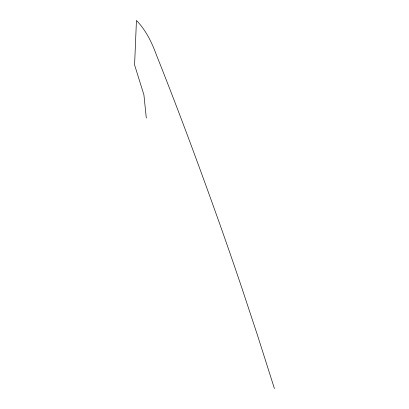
<?xml version="1.0" encoding="UTF-8"?>
<svg xmlns="http://www.w3.org/2000/svg" width="409" height="409" viewBox="0 0 409 409"><rect width="100%" height="100%" fill="white"/><g stroke="black" fill="none" stroke-linecap="round" stroke-linejoin="round"><path stroke-width="0.61" d="M274.419 388.55L257.506 335.314L241.709 287.532A996.713 175.441 66.6 0 0 219.71 223.871C199.592 167.373 178.799 111.095 156.586 55.384C151.933 42.654 146.008 30.266 136.448 20.45L134.581 64.898L143.912 94.847L146.31 118.063"/></g></svg>
